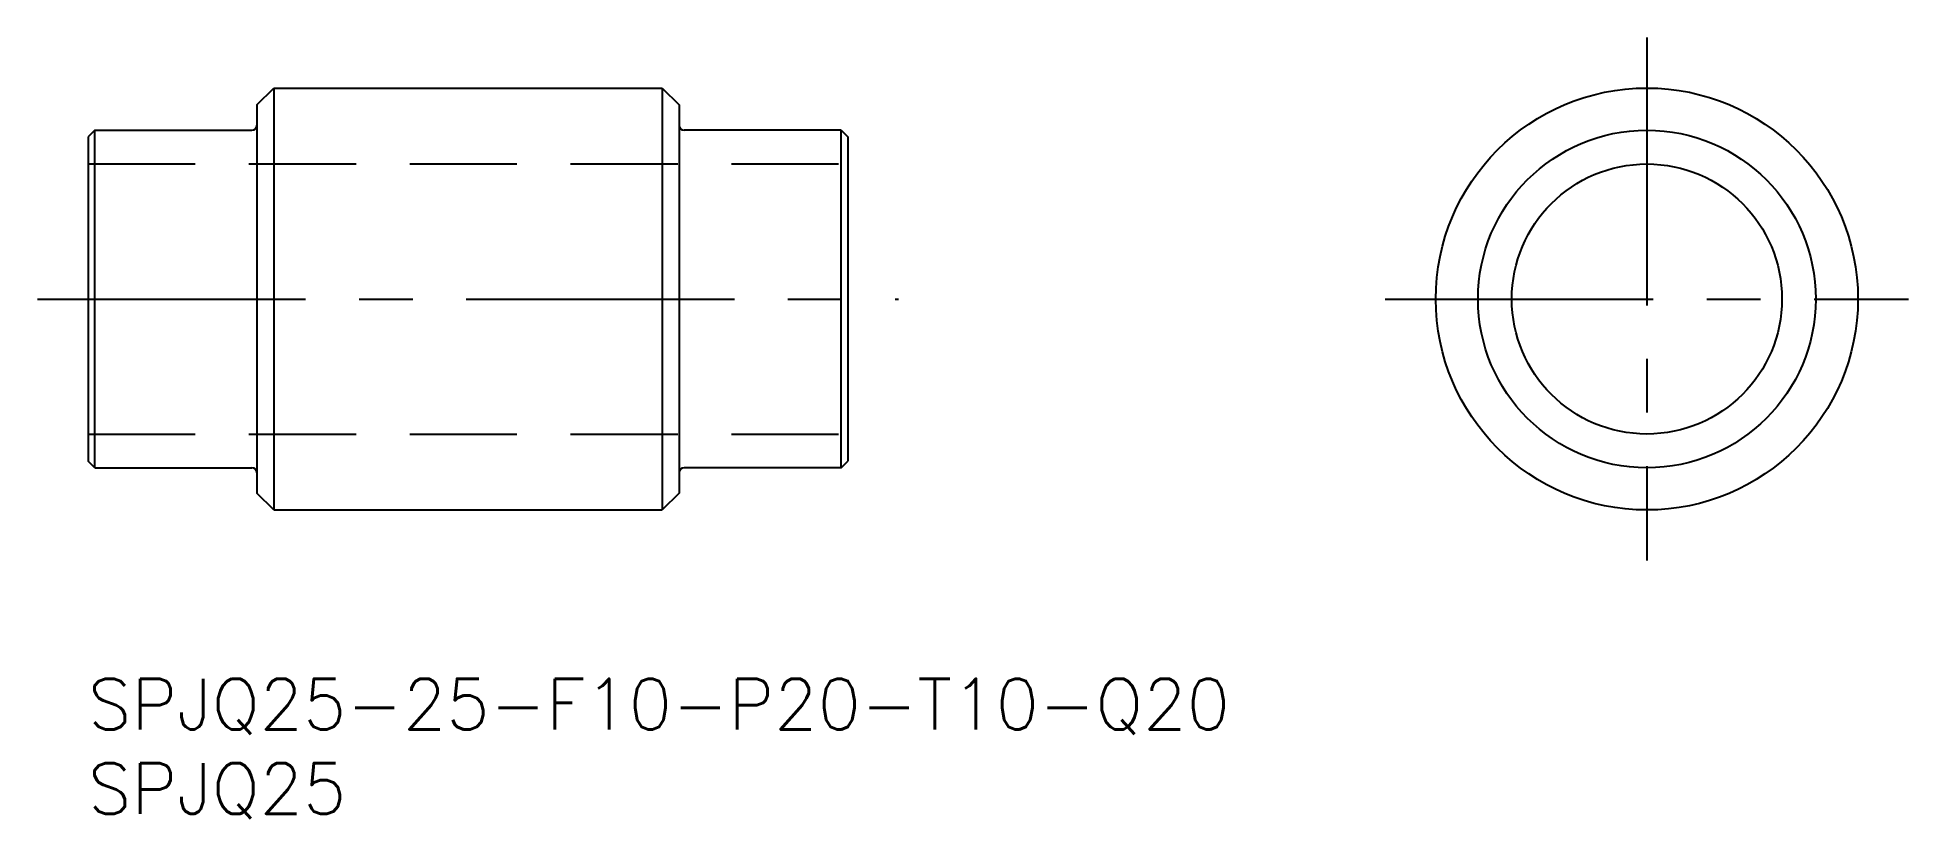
# Model space of a CAD drawing. Extents: x -3 to 108, y -8 to 38.
import ezdxf

# ---------------------------------------------------------------- set-up
doc = ezdxf.new("R2010")
doc.units = 0
doc.header["$LTSCALE"] = 0.5
doc.linetypes.add('CENTER', pattern=[50.8, 31.75, -6.35, 6.35, -6.35])
doc.linetypes.add('DASHED', pattern=[19.05, 12.7, -6.35])
for name, color, linetype in [('MSM_CENTER', 1, 'CENTER'), ('MSM_CONTINUOUS', 7, 'CONTINUOUS'), ('MSM_DASHED', 4, 'DASHED'), ('MSM_PART_NUMBER', 7, 'CONTINUOUS')]:
    doc.layers.add(name, color=color, linetype=linetype)
doc.styles.get("Standard").update_dxf_attribs({"font": 'txt.shx', "height": 3, "bigfont": 'bigfont.shx'})

# ---------------------------------------------------------------- blocks, each defined once
blk = doc.blocks.new('*U6')
at = {"layer": 'MSM_PART_NUMBER'}
blk.add_text('SPJQ25-25-F10-P20-T10-Q20', height=3, dxfattribs=at).set_placement((0, -3))
blk = doc.blocks.new('*U7')
at = {"layer": 'MSM_PART_NUMBER'}
blk.add_text('SPJQ25', height=3, dxfattribs=at).set_placement((0, -8))

msp = doc.modelspace()

# ---------------------------------------------------------------- linework, layer by layer
at = {"layer": 'MSM_CENTER'}
for p, q in [((92.32, 38), (92.32, 7)), ((-3, 22.5), (48, 22.5)), ((76.82, 22.5), (107.82, 22.5))]:
    msp.add_line(p, q, dxfattribs=at)
at = {"layer": 'MSM_CONTINUOUS'}
for p, q in [((10, 34), (11, 35)), ((11, 35), (11, 10)), ((11, 35), (34, 35)), ((34, 35), (34, 10)), ((34, 35), (35, 34)), ((10, 34), (10, 11)), ((35, 34), (35, 11)), ((0.4, 32.5), (0, 32.1)), ((0.4, 32.5), (9.7, 32.5)), ((0.4, 12.5), (0.4, 32.5)), ((44.6, 32.5), (35.3, 32.5)), ((44.6, 32.5), (45, 32.1)), ((44.6, 12.5), (44.6, 32.5)), ((0, 32.1), (0, 12.9)), ((45, 32.1), (45, 12.9)), ((0.4, 12.5), (0, 12.9)), ((0.4, 12.5), (9.7, 12.5)), ((44.6, 12.5), (35.3, 12.5)), ((44.6, 12.5), (45, 12.9)), ((11, 10), (10, 11)), ((11, 10), (34, 10)), ((35, 11), (34, 10))]:
    msp.add_line(p, q, dxfattribs=at)
for radius in [12.5, 10, 8]:
    msp.add_circle((92.32, 22.5), radius, dxfattribs=at)
for centre, start, end in [((9.7, 32.8), 270, 0), ((35.3, 32.8), 180, 270), ((9.7, 12.2), 0, 90), ((35.3, 12.2), 90, 180)]:
    msp.add_arc(centre, 0.3, start, end, dxfattribs=at)
at = {"layer": 'MSM_DASHED'}
for p, q in [((0, 30.5), (45, 30.5)), ((0, 14.5), (45, 14.5))]:
    msp.add_line(p, q, dxfattribs=at)

# ---------------------------------------------------------------- block references
at = {"layer": 'MSM_CONTINUOUS'}
for name in ['*U6', '*U7']:
    msp.add_blockref(name, (0, 0), dxfattribs=at)

doc.saveas('drawing.dxf')
